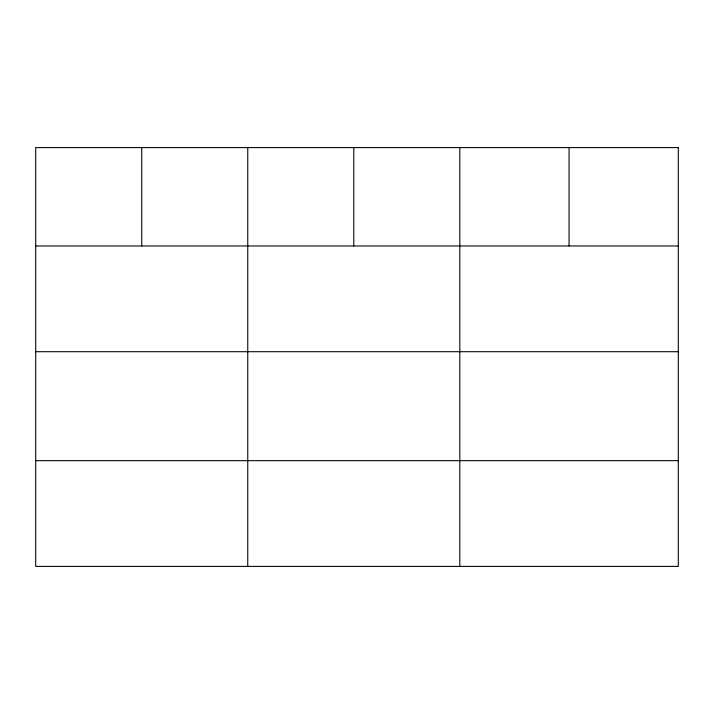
<?xml version="1.0" encoding="UTF-8"?>
<svg xmlns="http://www.w3.org/2000/svg" width="714" height="714" viewBox="0 0 714 714"><rect width="100%" height="100%" fill="white"/><g stroke="black" fill="none" stroke-linecap="round" stroke-linejoin="round"><path stroke-width="1.07" d="M35.7 245.964L678.3 245.964M35.7 351.707L678.3 351.707M35.7 460.664L678.3 460.664M569.058 147.593L569.058 245.964M459.816 147.593L459.816 566.407M353.787 147.593L353.787 245.964M247.758 147.593L247.758 566.407M141.729 147.593L141.729 245.964M678.3 147.593L35.7 147.593L35.7 566.407L678.3 566.407L678.3 147.593"/></g></svg>
